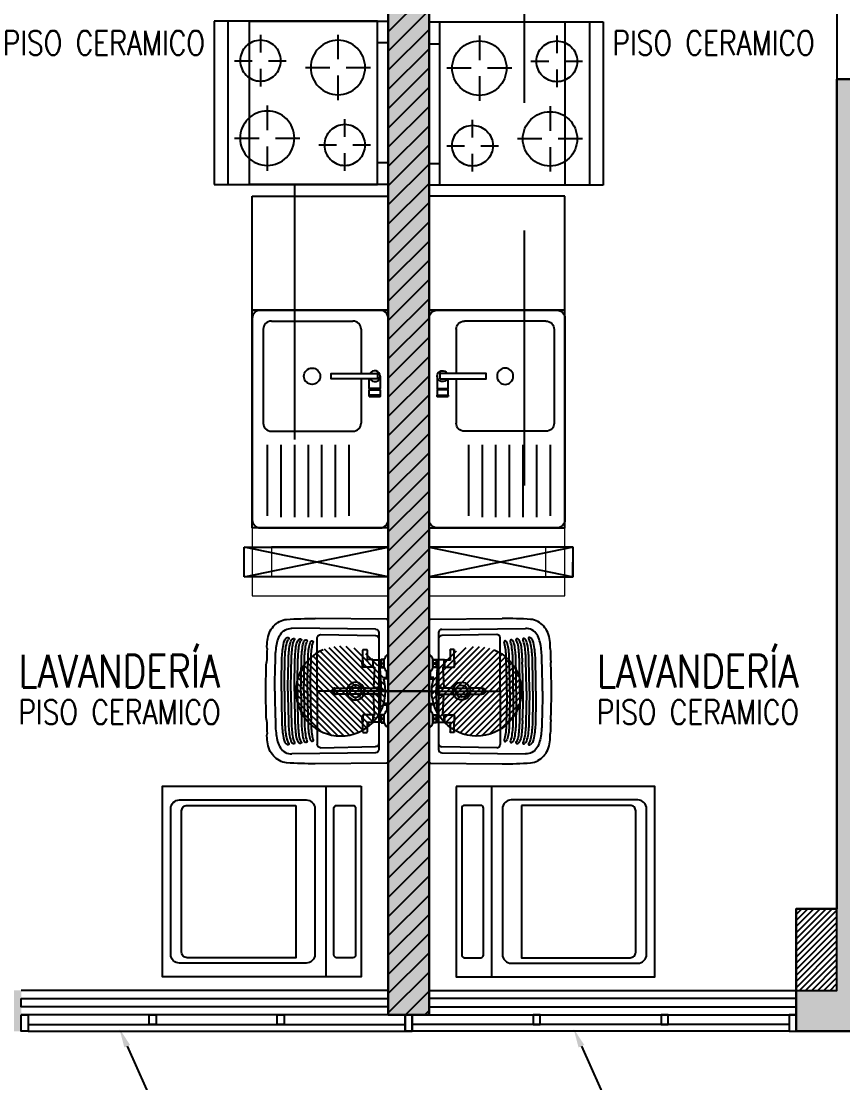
# Model space of a CAD drawing. Header units: millimetres. Extents: x 98 to 155, y -181 to 127.
# Drawn here: x 139.842 to 142.863, y 61.515 to 65.417 of the extents above; entities that cross this region are included whole.
import ezdxf
from ezdxf import colors
from ezdxf.entities.mleader import LeaderData, LeaderLine
from ezdxf.enums import TextEntityAlignment as Align
from ezdxf.math import Vec2, Vec3

# ---------------------------------------------------------------- set-up
doc = ezdxf.new("R2010")
doc.units = ezdxf.units.MM
doc.header["$LTSCALE"] = 15
doc.set_wipeout_variables(frame=1)
for name, pattern in [('DASHDOT', [1, 0.5, -0.25, 0, -0.25]), ('HIDDEN2', [0.1875, 0.125, -0.0625]), ('X-REF_DP_Arquitectura$0$HIDDEN', [0.375, 0.25, -0.125])]:
    doc.linetypes.add(name, pattern=pattern)
doc.layers.get('0').update_dxf_attribs({"color": 250})
for name, color, linetype, lineweight in [('A-01', 250, 'Continuous', 0), ('A-MURO ALTO', 250, 'Continuous', 20), ('A-MUROS', 252, 'Continuous', 30), ('A_20_Estructuras', 250, 'Continuous', 18)]:
    doc.layers.add(name, color=color, linetype=linetype, lineweight=lineweight)
for name, color, linetype in [('A-HATCH', 250, 'Continuous'), ('A-MOBILIARIO', 250, 'Continuous'), ('A-MURO BAJO', 250, 'Continuous'), ('A-PROYECCIONES INT.', 250, 'HIDDEN2'), ('A-TEXTO-ACABADO PISO', 250, 'Continuous'), ('A_30_Equipamiento', 250, 'Continuous'), ('A_50_TextoAmbiente', 252, 'Continuous'), ('A_50_TextoIndicaciones', 250, 'Continuous'), ('A_50_Vigas', 250, 'X-REF_DP_Arquitectura$0$HIDDEN'), ('A_60_HatchEstructuras', 250, 'Continuous'), ('MURO CF 60', 250, 'Continuous')]:
    doc.layers.add(name, color=color, linetype=linetype)
doc.styles.add('ROMANS', font='romans.shx', dxfattribs={"width": 0.8})
doc.styles.add('TXT_COTAS', font='romans.shx', dxfattribs={"width": 0.8})

# ---------------------------------------------------------------- blocks, each defined once
blk = doc.blocks.new('EF-P2-P4')
at = {"layer": 'A_60_HatchEstructuras'}
h = blk.add_hatch(color=256, dxfattribs=at)
h.dxf.hatch_style = 1
h.paths.add_polyline_path([(38.35, -8.6), (40, -8.6), (40, -7.9), (39.85, -7.9), (39.85, -8.4), (38.35, -8.4), (38.35, -7.525), (36.55, -7.525), (36.55, -8.475), (36.7, -8.475), (36.7, -7.725), (38.2, -7.725), (38.2, -13.79), (38.35, -13.79)])
h.paths.add_polyline_path([(36.7, -10.625), (36.55, -10.625), (36.55, -13.85), (36.85, -13.85), (36.85, -13.7), (36.7, -13.7)])
h.paths.add_polyline_path([(40, -10.35), (39.85, -10.35), (39.85, -13.7), (39.7, -13.7), (39.7, -13.85), (40, -13.85)])
at = {"elevation": 0}
for points in [[(37.67, -12.18), (38.2, -12.07)], [(38.2, -12.18), (37.67, -12.07)], [(37.67, -12.18), (38.2, -12.07)], [(38.2, -12.18), (37.67, -12.07)], [(38.35, -12.07), (38.88, -12.18)], [(38.88, -12.07), (38.35, -12.18)], [(38.35, -12.07), (38.88, -12.18)], [(38.88, -12.07), (38.35, -12.18)]]:
    blk.add_lwpolyline(points, dxfattribs=at)
at = {"layer": 'A_20_Estructuras'}
for points in [[(38.35, -8.6), (40, -8.6), (40, -7.9), (39.85, -7.9), (39.85, -8.4), (38.35, -8.4), (38.35, -7.525), (36.55, -7.525), (36.55, -8.475), (36.7, -8.475), (36.7, -7.725), (38.2, -7.725), (38.2, -13.79), (38.35, -13.79)], [(40, -10.35), (39.85, -10.35), (39.85, -13.7), (39.7, -13.7), (39.7, -13.85), (40, -13.85)]]:
    blk.add_lwpolyline(points, close=True, dxfattribs=at)
at = {"layer": 'A_50_Vigas'}
for p, q in [((38.2, -13.79), (36.85, -13.79)), ((38.35, -13.79), (39.7, -13.79))]:
    blk.add_line(p, q, dxfattribs=at)
at = {"layer": 'A_50_Vigas', "elevation": 0}
for points in [[(38.1995, -12.18), (37.6695, -12.18), (37.6694, -12.07), (38.1994, -12.07)], [(38.2, -12.18), (37.67, -12.18), (37.67, -12.07), (38.2, -12.07)], [(38.3494, -12.18), (38.8794, -12.18), (38.8795, -12.07), (38.3495, -12.07)], [(38.35, -12.18), (38.88, -12.18), (38.88, -12.07), (38.35, -12.07)]]:
    blk.add_lwpolyline(points, dxfattribs=at)
blk = doc.blocks.new('A$C33FC7C8B')
at = {"ltscale": 0.5}
for p, q in [((0.08, 0.64, -0.0001), (0.52, 0.64, 0.0001)), ((0.08, 0.64, -0.0001), (0.08, 0.6, -0.0001)), ((0.52, 0.64, 0.0001), (0.52, 0.6, 0.0001)), ((0, 0, -0.0001), (0, 0.6, -0.0001)), ((0, 0.6, -0.0001), (0.6, 0.6, 0.0001)), ((0.6, 0.6, 0.0001), (0.6, 0, 0.0001)), ((0.145, 0.575, -0.0001), (0.145, 0.51, -0.0001)), ((0.43, 0.485, 0.0001), (0.43, 0.575, 0.0001)), ((0.05, 0.48, -0.0001), (0.115, 0.48, -0.0001)), ((0.175, 0.48, -0.0001), (0.24, 0.48, 0)), ((0.145, 0.45, -0.0001), (0.145, 0.385, -0.0001)), ((0.4, 0.455, 0), (0.31, 0.455, 0)), ((0.55, 0.455, 0.0001), (0.46, 0.455, 0.0001)), ((0.43, 0.335, 0.0001), (0.43, 0.425, 0.0001)), ((0.17, 0.225, -0.0001), (0.17, 0.315, -0.0001)), ((0.455, 0.2, 0.0001), (0.455, 0.265, 0.0001)), ((0.14, 0.195, -0.0001), (0.05, 0.195, -0.0001)), ((0.17, 0.075, -0.0001), (0.17, 0.165, -0.0001)), ((0.29, 0.195, 0), (0.2, 0.195, 0)), ((0.425, 0.17, 0.0001), (0.36, 0.17, 0)), ((0.55, 0.17, 0.0001), (0.485, 0.17, 0.0001)), ((0.455, 0.075, 0.0001), (0.455, 0.14, 0.0001)), ((0.6, 0.05, 0.0001), (0, 0.05, -0.0001)), ((0.6, 0, 0.0001), (0, 0, -0.0001))]:
    blk.add_line(p, q, dxfattribs=at)
for centre, radius in [((0.145, 0.48), 0.075), ((0.43, 0.455), 0.1), ((0.17, 0.195), 0.1), ((0.455, 0.17), 0.075)]:
    blk.add_circle(centre, radius, dxfattribs=at)
blk = doc.blocks.new('*U91')
blk.add_wipeout([(0, 0), (0, -0.0202), (0.17, -0.0202), (0.17, 0)])
blk.add_lwpolyline([(0, 0), (0.17, 0), (0.17, -0.0202), (0, -0.0202)], close=True)
blk = doc.blocks.new('LAV-COC_01')
for p, q in [((-0.07, 0.0421, 0), (-0.07, 0.7821, 0)), ((0.4, 0.8121, 0), (-0.04, 0.8121, 0)), ((0.43, 0.0421, 0), (0.43, 0.7821, 0)), ((0.225, 0.5071, 0), (0.225, 0.7721, 0)), ((0.275, 0.5071, 0), (0.275, 0.7721, 0)), ((0.325, 0.5071, 0), (0.325, 0.7721, 0)), ((0.375, 0.507, 0), (0.375, 0.768, 0)), ((0.36, 0.4571, 0), (0.06, 0.4571, 0)), ((0.03, 0.0821, 0), (0.03, 0.4271, 0)), ((0.39, 0.0821, 0), (0.39, 0.4271, 0)), ((0.36, 0.0521, 0), (0.06, 0.0521, 0)), ((-0.04, 0.0121, 0), (0.4, 0.0121, 0))]:
    blk.add_line(p, q)
at = {"extrusion": (-8.98137e-08, -2.25601e-18, 1)}
for p, q in [((0.075, 0.507, 0), (0.075, 0.768, 0)), ((0.125, 0.5071, 0), (0.125, 0.7721, 0)), ((0.175, 0.5071, 0), (0.175, 0.7721, 0))]:
    blk.add_line(p, q, dxfattribs=at)
at = {"extrusion": (-4.49068e-08, 3.60285e-08, 1), "elevation": 0}
for points in [[(0, 0.3296), (0, 0.3046), (-0.04, 0.3046), (-0.04, 0.3296)], [(0, 0.3296), (-0.04, 0.3296), (-0.04, 0.3246), (0, 0.3246)]]:
    blk.add_lwpolyline(points, close=True, dxfattribs=at)
blk.add_lwpolyline([(-0.04, 0.2546), (-0.04, 0.2996), (0, 0.2996), (0, 0.2646)], dxfattribs=at)
at = {"extrusion": (-4.49068e-08, 3.60285e-08, 1)}
blk.add_arc((-0.02, 0.2546, 0), 0.02, 29.9997, 329.9997, dxfattribs=at)
for centre, start_param, end_param in [((-0.04, 0.7821, 0), -0.785398, 0.785398), ((0.4, 0.7821, 0), -2.356194, -0.785398), ((0.06, 0.4271, 0), -0.785398, 0.785398), ((0.36, 0.4271, 0), -2.356194, -0.785398), ((0.06, 0.0821, 0), 0.785398, 2.356194), ((0.36, 0.0821, 0), 2.356194, 3.926991), ((-0.04, 0.0421, 0), 0.785398, 2.356194), ((0.4, 0.0421, 0), 2.356194, 3.926991)]:
    blk.add_ellipse(centre, major_axis=(-0.0212, 0.0212), ratio=1, start_param=start_param, end_param=end_param)
blk.add_ellipse((0.21, 0.2546, 0), major_axis=(-0.0212, 0.0212), ratio=1)
at = {"layer": 'A-01', "extrusion": (-4.49068e-08, 3.60285e-08, 1), "elevation": 0}
for points in [[(-0.0375, 0.2996), (-0.0375, 0.3046)], [(-0.02, 0.2996), (-0.02, 0.3046)], [(-0.0025, 0.2996), (-0.0025, 0.3046)]]:
    blk.add_lwpolyline(points, dxfattribs=at)
at = {"extrusion": (-4.49068e-08, 3.60285e-08, 1), "rotation": 359.9380941588614}
blk.add_blockref('*U91', (-0.03, 0.2648, 0), dxfattribs=at)
blk = doc.blocks.new('MEZCLADORA-P')
at = {"linetype": 'DASHDOT', "ltscale": 0.07}
blk.add_line((0, 0.2633), (0, -0.2869), dxfattribs=at)
for p, q in [((-0.1318, 0), (-0.0713, 0)), ((-0.0713, 0), (-0.0713, -0.0048)), ((0.0714, 0), (0.1319, 0)), ((0.1319, 0), (0.1319, -0.0048)), ((-0.1318, 0), (-0.1318, -0.0048)), ((-0.1178, -0.0145), (-0.0853, -0.0145)), ((-0.0875, -0.0265), (-0.1157, -0.0265)), ((-0.1141, -0.0265), (-0.1146, -0.027)), ((-0.0886, -0.027), (-0.1146, -0.027)), ((-0.1146, -0.027), (-0.1146, -0.056)), ((-0.0891, -0.0265), (-0.0886, -0.027)), ((-0.0886, -0.027), (-0.0886, -0.0285)), ((-0.0865, -0.0305), (-0.0015, -0.0262)), ((0.086, -0.0304), (0.0015, -0.0262)), ((0.0714, 0), (0.0714, -0.0048)), ((0.0854, -0.0145), (0.1179, -0.0145)), ((0.1157, -0.0265), (0.0875, -0.0265)), ((0.0886, -0.0265), (0.0881, -0.027)), ((0.1151, -0.027), (0.0881, -0.027)), ((0.0881, -0.0285), (0.0881, -0.027)), ((0.0926, -0.0379), (0.0926, -0.0379)), ((0.1146, -0.0265), (0.1151, -0.027)), ((0.1151, -0.056), (0.1151, -0.027)), ((-0.1526, -0.078), (-0.1501, -0.078)), ((-0.1526, -0.093), (-0.1526, -0.078)), ((-0.1242, -0.078), (-0.1501, -0.078)), ((-0.1129, -0.078), (-0.1242, -0.078)), ((-0.0876, -0.057), (-0.1156, -0.057)), ((-0.1156, -0.057), (-0.1156, -0.078)), ((-0.1146, -0.056), (-0.0886, -0.056)), ((-0.1141, -0.0565), (-0.1146, -0.056)), ((-0.0891, -0.0565), (-0.1141, -0.0565)), ((-0.0891, -0.0565), (-0.0886, -0.056)), ((-0.0886, -0.0525), (-0.0886, -0.056)), ((-0.0876, -0.057), (-0.0876, -0.093)), ((-0.0865, -0.0505), (-0.011, -0.0543)), ((-0.011, -0.0405), (-0.011, -0.0805)), ((0.011, -0.0805), (0.011, -0.0405)), ((0.086, -0.0506), (0.011, -0.0543)), ((0.1156, -0.057), (0.0876, -0.057)), ((0.0876, -0.057), (0.0876, -0.093)), ((0.0881, -0.056), (0.0881, -0.0525)), ((0.0881, -0.056), (0.1151, -0.056)), ((0.0886, -0.0565), (0.0881, -0.056)), ((0.1146, -0.0565), (0.0886, -0.0565)), ((0.0896, -0.0565), (0.0896, -0.057)), ((0.1242, -0.078), (0.1129, -0.078)), ((0.1136, -0.0565), (0.1136, -0.057)), ((0.1146, -0.0565), (0.1151, -0.056)), ((0.1156, -0.057), (0.1156, -0.078)), ((0.1501, -0.078), (0.1242, -0.078)), ((0.1501, -0.078), (0.1526, -0.078)), ((0.1526, -0.093), (0.1526, -0.078)), ((-0.1501, -0.093), (-0.1526, -0.093)), ((-0.1501, -0.093), (-0.1242, -0.093)), ((-0.1242, -0.093), (-0.1129, -0.093)), ((-0.1137, -0.093), (-0.1137, -0.0932)), ((-0.0876, -0.093), (-0.1129, -0.093)), ((-0.1031, -0.0954), (-0.1001, -0.0954)), ((-0.0895, -0.093), (-0.0895, -0.0932)), ((-0.011, -0.0805), (-0.011, -0.1514)), ((0.011, -0.0805), (0.011, -0.1514)), ((0.1129, -0.093), (0.0876, -0.093)), ((0.0895, -0.093), (0.0895, -0.0932)), ((0.1001, -0.0954), (0.1031, -0.0954)), ((0.1129, -0.093), (0.1242, -0.093)), ((0.1137, -0.093), (0.1137, -0.0932)), ((0.1242, -0.093), (0.1501, -0.093)), ((0.1526, -0.093), (0.1501, -0.093)), ((-0.011, -0.1514), (-0.011, -0.1885)), ((0.011, -0.1885), (0.011, -0.1514)), ((-0.011, -0.1885), (-0.011, -0.1905)), ((-0.011, -0.1969), (-0.011, -0.1905)), ((0.011, -0.1885), (0.011, -0.1905)), ((0.011, -0.1969), (0.011, -0.1905))]:
    blk.add_line(p, q)
for centre, radius, start, end in [((-0.1303, -0.0048), 0.0015, 180, 228.4626), ((-0.0982, 0.0315), 0.05, 228.4626, 246.8453), ((-0.1083, -0.0205), 0.0095, 140.8333, 144.6655), ((-0.1083, -0.0205), 0.0095, 215.3345, 219.1667), ((-0.0948, -0.0205), 0.0095, 35.3345, 39.1667), ((-0.0948, -0.0205), 0.0095, 320.8333, 324.6655), ((-0.105, 0.0315), 0.05, 293.1547, 311.5374), ((-0.0728, -0.0048), 0.0015, 311.5374, 0), ((0, -0.0405), 0.0143, 320.0451, 219.9549), ((0, -0.0405), 0.0143, 320.5275, 219.4725), ((0, -0.0405), 0.014, 321.7868, 218.2132), ((0, -0.0405), 0.011, 0, 180), ((0.0729, -0.0048), 0.0015, 180, 228.4626), ((0.105, 0.0315), 0.05, 228.4626, 246.8453), ((0.0949, -0.0205), 0.0095, 140.8333, 144.6655), ((0.0949, -0.0205), 0.0095, 215.3345, 219.1667), ((0.1084, -0.0205), 0.0095, 35.3345, 39.1667), ((0.1084, -0.0205), 0.0095, 320.8333, 324.6655), ((0.0982, 0.0315), 0.05, 293.1547, 311.5374), ((0.1304, -0.0048), 0.0015, 311.5374, 0), ((-0.1127, -0.0932), 0.001, 180, 255.7593), ((-0.1031, -0.0554), 0.04, 255.7593, 270), ((-0.1001, -0.0554), 0.04, 270, 284.2407), ((-0.0905, -0.0932), 0.001, 284.2407, 0), ((0.0905, -0.0932), 0.001, 180, 255.7593), ((0.1001, -0.0554), 0.04, 255.7593, 270), ((0.1031, -0.0554), 0.04, 270, 284.2407), ((0.1127, -0.0932), 0.001, 284.2407, 0)]:
    blk.add_arc(centre, radius, start, end)
for centre, major_axis, ratio, start_param, end_param in [((-0.0016, -0.0243), (0.00195, 0.00019), 0.977728, 4.694416, 4.711947), ((0.0016, -0.0243), (0.00197, -0.00016), 0.989596, 4.695691, 4.715329), ((0, -0.1905), (-0.011, 0), 0.927184, 0, 3.141593), ((0, -0.1905), (0.011, 0), 0.927184, 3.141593, 6.283185)]:
    blk.add_ellipse(centre, major_axis=major_axis, ratio=ratio, start_param=start_param, end_param=end_param)
for points, knots in [([(-0.1161, -0.026), (-0.1161, -0.026), (-0.1161, -0.0259), (-0.1161, -0.0257), (-0.1161, -0.0255), (-0.1161, -0.0251), (-0.1161, -0.0248), (-0.1161, -0.0244), (-0.1161, -0.0242), (-0.1161, -0.0237), (-0.1161, -0.0234), (-0.1161, -0.0228), (-0.1161, -0.0223), (-0.1161, -0.0214), (-0.1161, -0.0209), (-0.1161, -0.0201), (-0.1161, -0.0196), (-0.1161, -0.0187), (-0.1161, -0.0182), (-0.1161, -0.0176), (-0.1161, -0.0173), (-0.1161, -0.0168), (-0.1161, -0.0166), (-0.1161, -0.0162), (-0.1161, -0.0159), (-0.1161, -0.0155), (-0.1161, -0.0153), (-0.1161, -0.0151), (-0.1161, -0.015), (-0.1161, -0.015)], [1.912506, 1.912506, 1.912506, 1.912506, 2.09167, 2.09167, 2.270834, 2.270834, 2.409757, 2.409757, 2.503909, 2.503909, 2.59806, 2.59806, 2.741232, 2.741232, 2.868759, 2.868759, 2.996286, 2.996286, 3.139457, 3.139457, 3.233609, 3.233609, 3.32776, 3.32776, 3.466683, 3.466683, 3.645847, 3.645847, 3.825012, 3.825012, 3.825012, 3.825012]), ([(-0.1088, -0.026), (-0.1083, -0.026), (-0.1078, -0.0259), (-0.1067, -0.0257), (-0.1061, -0.0255), (-0.1053, -0.0251), (-0.1049, -0.0248), (-0.1043, -0.0244), (-0.1041, -0.0242), (-0.1036, -0.0237), (-0.1034, -0.0234), (-0.103, -0.0228), (-0.1028, -0.0223), (-0.1026, -0.0214), (-0.1025, -0.0209), (-0.1025, -0.0201), (-0.1026, -0.0196), (-0.1028, -0.0187), (-0.103, -0.0182), (-0.1034, -0.0176), (-0.1036, -0.0173), (-0.1041, -0.0168), (-0.1043, -0.0166), (-0.1049, -0.0162), (-0.1053, -0.0159), (-0.1061, -0.0155), (-0.1067, -0.0153), (-0.1078, -0.0151), (-0.1083, -0.015), (-0.1088, -0.015), (-0.1094, -0.015), (-0.1099, -0.0151), (-0.111, -0.0153), (-0.1116, -0.0155), (-0.1124, -0.0159), (-0.1128, -0.0162), (-0.1134, -0.0166), (-0.1136, -0.0168), (-0.1141, -0.0173), (-0.1143, -0.0176), (-0.1147, -0.0182), (-0.1149, -0.0187), (-0.1151, -0.0196), (-0.1152, -0.0201), (-0.1152, -0.0209), (-0.1151, -0.0214), (-0.1149, -0.0223), (-0.1147, -0.0228), (-0.1143, -0.0234), (-0.1141, -0.0237), (-0.1136, -0.0242), (-0.1134, -0.0244), (-0.1128, -0.0248), (-0.1124, -0.0251), (-0.1116, -0.0255), (-0.111, -0.0257), (-0.1099, -0.0259), (-0.1094, -0.026), (-0.1088, -0.026)], [1.912506, 1.912506, 1.912506, 1.912506, 2.09167, 2.09167, 2.270834, 2.270834, 2.409757, 2.409757, 2.503909, 2.503909, 2.59806, 2.59806, 2.741232, 2.741232, 2.868759, 2.868759, 2.996286, 2.996286, 3.139457, 3.139457, 3.233609, 3.233609, 3.32776, 3.32776, 3.466683, 3.466683, 3.645847, 3.645847, 3.825012, 3.825012, 3.825012, 4.004176, 4.004176, 4.18334, 4.18334, 4.322263, 4.322263, 4.416415, 4.416415, 4.510566, 4.510566, 4.653737, 4.653737, 4.781264, 4.781264, 4.908792, 4.908792, 5.051963, 5.051963, 5.146114, 5.146114, 5.240266, 5.240266, 5.379189, 5.379189, 5.558353, 5.558353, 5.737517, 5.737517, 5.737517, 5.737517]), ([(-0.0944, -0.026), (-0.0938, -0.026), (-0.0933, -0.0259), (-0.0922, -0.0257), (-0.0916, -0.0255), (-0.0908, -0.0251), (-0.0904, -0.0248), (-0.0898, -0.0244), (-0.0896, -0.0242), (-0.0891, -0.0237), (-0.0889, -0.0234), (-0.0885, -0.0228), (-0.0883, -0.0223), (-0.0881, -0.0214), (-0.088, -0.0209), (-0.088, -0.0201), (-0.0881, -0.0196), (-0.0883, -0.0187), (-0.0885, -0.0182), (-0.0889, -0.0176), (-0.0891, -0.0173), (-0.0896, -0.0168), (-0.0898, -0.0166), (-0.0904, -0.0162), (-0.0908, -0.0159), (-0.0916, -0.0155), (-0.0922, -0.0153), (-0.0933, -0.0151), (-0.0938, -0.015), (-0.0944, -0.015), (-0.0949, -0.015), (-0.0954, -0.0151), (-0.0965, -0.0153), (-0.0971, -0.0155), (-0.0979, -0.0159), (-0.0983, -0.0162), (-0.0989, -0.0166), (-0.0991, -0.0168), (-0.0996, -0.0173), (-0.0998, -0.0176), (-0.1002, -0.0182), (-0.1004, -0.0187), (-0.1006, -0.0196), (-0.1007, -0.0201), (-0.1007, -0.0209), (-0.1006, -0.0214), (-0.1004, -0.0223), (-0.1002, -0.0228), (-0.0998, -0.0234), (-0.0996, -0.0237), (-0.0991, -0.0242), (-0.0989, -0.0244), (-0.0983, -0.0248), (-0.0979, -0.0251), (-0.0971, -0.0255), (-0.0965, -0.0257), (-0.0954, -0.0259), (-0.0949, -0.026), (-0.0944, -0.026)], [-1.912506, -1.912506, -1.912506, -1.912506, -1.733342, -1.733342, -1.554177, -1.554177, -1.415254, -1.415254, -1.321103, -1.321103, -1.226951, -1.226951, -1.08378, -1.08378, -0.956253, -0.956253, -0.828726, -0.828726, -0.685555, -0.685555, -0.591403, -0.591403, -0.497251, -0.497251, -0.358328, -0.358328, -0.179164, -0.179164, 0, 0, 0, 0.179164, 0.179164, 0.358328, 0.358328, 0.497251, 0.497251, 0.591403, 0.591403, 0.685555, 0.685555, 0.828726, 0.828726, 0.956253, 0.956253, 1.08378, 1.08378, 1.226951, 1.226951, 1.321103, 1.321103, 1.415254, 1.415254, 1.554177, 1.554177, 1.733342, 1.733342, 1.912506, 1.912506, 1.912506, 1.912506]), ([(-0.0886, -0.0285), (-0.0886, -0.0287), (-0.0886, -0.0289), (-0.0884, -0.0293), (-0.0883, -0.0295), (-0.0881, -0.0299), (-0.0879, -0.03), (-0.0876, -0.0303), (-0.0874, -0.0303), (-0.0869, -0.0305), (-0.0867, -0.0305), (-0.0865, -0.0305)], [0.0014961, 0.0014961, 0.0014961, 0.0014961, 0.0628341, 0.0628341, 0.1278738, 0.1278738, 0.192655, 0.192655, 0.2586819, 0.2586819, 0.3211409, 0.3211409, 0.3211409, 0.3211409]), ([(-0.0871, -0.015), (-0.0871, -0.015), (-0.0871, -0.0151), (-0.0871, -0.0153), (-0.0871, -0.0155), (-0.0871, -0.0159), (-0.0871, -0.0162), (-0.0871, -0.0166), (-0.0871, -0.0168), (-0.0871, -0.0173), (-0.0871, -0.0176), (-0.0871, -0.0182), (-0.0871, -0.0187), (-0.0871, -0.0196), (-0.0871, -0.0201), (-0.0871, -0.0209), (-0.0871, -0.0214), (-0.0871, -0.0223), (-0.0871, -0.0228), (-0.0871, -0.0234), (-0.0871, -0.0237), (-0.0871, -0.0242), (-0.0871, -0.0244), (-0.0871, -0.0248), (-0.0871, -0.0251), (-0.0871, -0.0255), (-0.0871, -0.0257), (-0.0871, -0.0259), (-0.0871, -0.026), (-0.0871, -0.026)], [0, 0, 0, 0, 0.179164, 0.179164, 0.358328, 0.358328, 0.497251, 0.497251, 0.591403, 0.591403, 0.685555, 0.685555, 0.828726, 0.828726, 0.956253, 0.956253, 1.08378, 1.08378, 1.226951, 1.226951, 1.321103, 1.321103, 1.415254, 1.415254, 1.554177, 1.554177, 1.733342, 1.733342, 1.912506, 1.912506, 1.912506, 1.912506]), ([(0.0014, -0.0262), (0.0014, -0.0262), (0.0014, -0.0262), (0.0015, -0.0262), (0.0015, -0.0262), (0.0015, -0.0262)], [0, 0, 0, 0, 0.003858876, 0.003858876, 0.005459734, 0.005459734, 0.005459734, 0.005459734]), ([(0.086, -0.0305), (0.0862, -0.0305), (0.0864, -0.0304), (0.0869, -0.0303), (0.0871, -0.0302), (0.0874, -0.03), (0.0876, -0.0298), (0.0878, -0.0295), (0.0879, -0.0293), (0.0881, -0.0289), (0.0881, -0.0287), (0.0881, -0.0285)], [0.0009309, 0.0009309, 0.0009309, 0.0009309, 0.0631461, 0.0631461, 0.1284888, 0.1284888, 0.1937028, 0.1937028, 0.260157, 0.260157, 0.3196739, 0.3196739, 0.3196739, 0.3196739]), ([(0.0871, -0.026), (0.0871, -0.026), (0.0871, -0.0259), (0.0871, -0.0257), (0.0871, -0.0255), (0.0871, -0.0251), (0.0871, -0.0248), (0.0871, -0.0244), (0.0871, -0.0242), (0.0871, -0.0237), (0.0871, -0.0234), (0.0871, -0.0228), (0.0871, -0.0223), (0.0871, -0.0214), (0.0871, -0.0209), (0.0871, -0.0201), (0.0871, -0.0196), (0.0871, -0.0187), (0.0871, -0.0182), (0.0871, -0.0176), (0.0871, -0.0173), (0.0871, -0.0168), (0.0871, -0.0166), (0.0871, -0.0162), (0.0871, -0.0159), (0.0871, -0.0155), (0.0871, -0.0153), (0.0871, -0.0151), (0.0871, -0.015), (0.0871, -0.015)], [1.912506, 1.912506, 1.912506, 1.912506, 2.09167, 2.09167, 2.270834, 2.270834, 2.409757, 2.409757, 2.503909, 2.503909, 2.59806, 2.59806, 2.741232, 2.741232, 2.868759, 2.868759, 2.996286, 2.996286, 3.139457, 3.139457, 3.233609, 3.233609, 3.32776, 3.32776, 3.466683, 3.466683, 3.645847, 3.645847, 3.825012, 3.825012, 3.825012, 3.825012]), ([(0.0944, -0.026), (0.0949, -0.026), (0.0954, -0.0259), (0.0965, -0.0257), (0.0971, -0.0255), (0.0979, -0.0251), (0.0983, -0.0248), (0.0989, -0.0244), (0.0991, -0.0242), (0.0996, -0.0237), (0.0998, -0.0234), (0.1002, -0.0228), (0.1004, -0.0223), (0.1006, -0.0214), (0.1007, -0.0209), (0.1007, -0.0201), (0.1006, -0.0196), (0.1004, -0.0187), (0.1002, -0.0182), (0.0998, -0.0176), (0.0996, -0.0173), (0.0991, -0.0168), (0.0989, -0.0166), (0.0983, -0.0162), (0.0979, -0.0159), (0.0971, -0.0155), (0.0965, -0.0153), (0.0954, -0.0151), (0.0949, -0.015), (0.0944, -0.015), (0.0938, -0.015), (0.0933, -0.0151), (0.0922, -0.0153), (0.0916, -0.0155), (0.0908, -0.0159), (0.0904, -0.0162), (0.0898, -0.0166), (0.0896, -0.0168), (0.0891, -0.0173), (0.0889, -0.0176), (0.0885, -0.0182), (0.0883, -0.0187), (0.0881, -0.0196), (0.088, -0.0201), (0.088, -0.0209), (0.0881, -0.0214), (0.0883, -0.0223), (0.0885, -0.0228), (0.0889, -0.0234), (0.0891, -0.0237), (0.0896, -0.0242), (0.0898, -0.0244), (0.0904, -0.0248), (0.0908, -0.0251), (0.0916, -0.0255), (0.0922, -0.0257), (0.0933, -0.0259), (0.0938, -0.026), (0.0944, -0.026)], [1.912506, 1.912506, 1.912506, 1.912506, 2.09167, 2.09167, 2.270834, 2.270834, 2.409757, 2.409757, 2.503909, 2.503909, 2.59806, 2.59806, 2.741232, 2.741232, 2.868759, 2.868759, 2.996286, 2.996286, 3.139457, 3.139457, 3.233609, 3.233609, 3.32776, 3.32776, 3.466683, 3.466683, 3.645847, 3.645847, 3.825012, 3.825012, 3.825012, 4.004176, 4.004176, 4.18334, 4.18334, 4.322263, 4.322263, 4.416415, 4.416415, 4.510566, 4.510566, 4.653737, 4.653737, 4.781264, 4.781264, 4.908792, 4.908792, 5.051963, 5.051963, 5.146114, 5.146114, 5.240266, 5.240266, 5.379189, 5.379189, 5.558353, 5.558353, 5.737517, 5.737517, 5.737517, 5.737517]), ([(0.1088, -0.026), (0.1094, -0.026), (0.1099, -0.0259), (0.111, -0.0257), (0.1116, -0.0255), (0.1124, -0.0251), (0.1128, -0.0248), (0.1134, -0.0244), (0.1136, -0.0242), (0.1141, -0.0237), (0.1143, -0.0234), (0.1147, -0.0228), (0.1149, -0.0223), (0.1151, -0.0214), (0.1152, -0.0209), (0.1152, -0.0201), (0.1151, -0.0196), (0.1149, -0.0187), (0.1147, -0.0182), (0.1143, -0.0176), (0.1141, -0.0173), (0.1136, -0.0168), (0.1134, -0.0166), (0.1128, -0.0162), (0.1124, -0.0159), (0.1116, -0.0155), (0.111, -0.0153), (0.1099, -0.0151), (0.1094, -0.015), (0.1088, -0.015), (0.1083, -0.015), (0.1078, -0.0151), (0.1067, -0.0153), (0.1061, -0.0155), (0.1053, -0.0159), (0.1049, -0.0162), (0.1043, -0.0166), (0.1041, -0.0168), (0.1036, -0.0173), (0.1034, -0.0176), (0.103, -0.0182), (0.1028, -0.0187), (0.1026, -0.0196), (0.1025, -0.0201), (0.1025, -0.0209), (0.1026, -0.0214), (0.1028, -0.0223), (0.103, -0.0228), (0.1034, -0.0234), (0.1036, -0.0237), (0.1041, -0.0242), (0.1043, -0.0244), (0.1049, -0.0248), (0.1053, -0.0251), (0.1061, -0.0255), (0.1067, -0.0257), (0.1078, -0.0259), (0.1083, -0.026), (0.1088, -0.026)], [-1.912506, -1.912506, -1.912506, -1.912506, -1.733342, -1.733342, -1.554177, -1.554177, -1.415254, -1.415254, -1.321103, -1.321103, -1.226951, -1.226951, -1.08378, -1.08378, -0.956253, -0.956253, -0.828726, -0.828726, -0.685555, -0.685555, -0.591403, -0.591403, -0.497251, -0.497251, -0.358328, -0.358328, -0.179164, -0.179164, 0, 0, 0, 0.179164, 0.179164, 0.358328, 0.358328, 0.497251, 0.497251, 0.591403, 0.591403, 0.685555, 0.685555, 0.828726, 0.828726, 0.956253, 0.956253, 1.08378, 1.08378, 1.226951, 1.226951, 1.321103, 1.321103, 1.415254, 1.415254, 1.554177, 1.554177, 1.733342, 1.733342, 1.912506, 1.912506, 1.912506, 1.912506]), ([(0.1161, -0.015), (0.1161, -0.015), (0.1161, -0.0151), (0.1161, -0.0153), (0.1161, -0.0155), (0.1161, -0.0159), (0.1161, -0.0162), (0.1161, -0.0166), (0.1161, -0.0168), (0.1161, -0.0173), (0.1161, -0.0176), (0.1161, -0.0182), (0.1161, -0.0187), (0.1161, -0.0196), (0.1161, -0.0201), (0.1161, -0.0209), (0.1161, -0.0214), (0.1161, -0.0223), (0.1161, -0.0228), (0.1161, -0.0234), (0.1161, -0.0237), (0.1161, -0.0242), (0.1161, -0.0244), (0.1161, -0.0248), (0.1161, -0.0251), (0.1161, -0.0255), (0.1161, -0.0257), (0.1161, -0.0259), (0.1161, -0.026), (0.1161, -0.026)], [0, 0, 0, 0, 0.179164, 0.179164, 0.358328, 0.358328, 0.497251, 0.497251, 0.591403, 0.591403, 0.685555, 0.685555, 0.828726, 0.828726, 0.956253, 0.956253, 1.08378, 1.08378, 1.226951, 1.226951, 1.321103, 1.321103, 1.415254, 1.415254, 1.554177, 1.554177, 1.733342, 1.733342, 1.912506, 1.912506, 1.912506, 1.912506]), ([(-0.0865, -0.0505), (-0.0867, -0.0505), (-0.0869, -0.0505), (-0.0873, -0.0507), (-0.0875, -0.0507), (-0.0879, -0.051), (-0.0881, -0.0511), (-0.0883, -0.0515), (-0.0884, -0.0517), (-0.0886, -0.0521), (-0.0886, -0.0523), (-0.0886, -0.0525)], [0, 0, 0, 0, 0.0632739, 0.0632739, 0.1284986, 0.1284986, 0.1931331, 0.1931331, 0.2588948, 0.2588948, 0.322347, 0.322347, 0.322347, 0.322347]), ([(0.0881, -0.0525), (0.0881, -0.0523), (0.0881, -0.0521), (0.0879, -0.0517), (0.0878, -0.0515), (0.0876, -0.0512), (0.0874, -0.051), (0.0871, -0.0508), (0.0869, -0.0507), (0.0864, -0.0506), (0.0862, -0.0505), (0.086, -0.0505)], [0.0009616, 0.0009616, 0.0009616, 0.0009616, 0.0627142, 0.0627142, 0.1276947, 0.1276947, 0.1924362, 0.1924362, 0.2584085, 0.2584085, 0.3218037, 0.3218037, 0.3218037, 0.3218037]), ([(0.011, -0.1969), (0.011, -0.198), (0.0108, -0.199), (0.0101, -0.2011), (0.0095, -0.2021), (0.0082, -0.2038), (0.0073, -0.2046), (0.0054, -0.2059), (0.0043, -0.2064), (0.0021, -0.207), (0.0009, -0.2072), (-0.0015, -0.2071), (-0.0026, -0.2069), (-0.0048, -0.2062), (-0.0059, -0.2056), (-0.0077, -0.2042), (-0.0085, -0.2034), (-0.0098, -0.2016), (-0.0103, -0.2006), (-0.0109, -0.1987), (-0.011, -0.1978), (-0.011, -0.1969)], [4.328417, 4.328417, 4.328417, 4.328417, 4.64395, 4.64395, 4.960575, 4.960575, 5.279717, 5.279717, 5.601363, 5.601363, 5.924602, 5.924602, 6.248311, 6.248311, 6.571371, 6.571371, 6.892655, 6.892655, 7.211325, 7.211325, 7.470009, 7.470009, 7.470009, 7.470009])]:
    blk.add_open_spline(points, degree=3, knots=knots)
for points in [[(-0.093, -0.0371), (-0.093, -0.0371), (-0.093, -0.0371), (-0.093, -0.0371)], [(-0.0015, -0.0262), (-0.0015, -0.0262), (-0.0015, -0.0262), (-0.0015, -0.0262)], [(-0.0015, -0.0262), (-0.0015, -0.0262), (-0.0014, -0.0262), (-0.0014, -0.0262)], [(0.0015, -0.0262), (0.0015, -0.0262), (0.0015, -0.0262), (0.0015, -0.0262)], [(-0.0886, -0.0525), (-0.0886, -0.0525), (-0.0886, -0.0525), (-0.0886, -0.0525)], [(-0.0865, -0.0505), (-0.0865, -0.0505), (-0.0865, -0.0505), (-0.0865, -0.0505)], [(0.0881, -0.0525), (0.0881, -0.0525), (0.0881, -0.0525), (0.0881, -0.0525)]]:
    blk.add_open_spline(points, degree=3)
blk = doc.blocks.new('LAV-AMAZ-LAV_01')
blk.add_wipeout([(0.26, 0), (0.2622, -0.0005), (0.2636, -0.0015), (0.2646, -0.0029), (0.265, -0.005), (0.2669, -0.2686), (0.2669, -0.2806), (0.2668, -0.3016), (0.2663, -0.3212), (0.2658, -0.3369), (0.2649, -0.3544), (0.2637, -0.3738), (0.2622, -0.3835), (0.2599, -0.3912), (0.256, -0.3998), (0.2526, -0.4053), (0.248, -0.4118), (0.2384, -0.4219), (0.2336, -0.426), (0.2274, -0.4303), (0.2218, -0.4337), (0.2153, -0.4368), (0.2095, -0.4389), (0.2006, -0.4416), (0.191, -0.4437), (0.1829, -0.445), (0.1696, -0.4461), (0.165, -0.4462), (0.1572, -0.4459), (0.1314, -0.4466), (0.1057, -0.4481), (0.0834, -0.4489), (0.0611, -0.4495), (0.0413, -0.4498), (0.0031, -0.45), (-0.0305, -0.4499), (-0.0611, -0.4495), (-0.0834, -0.4489), (-0.1057, -0.4481), (-0.1314, -0.4466), (-0.1572, -0.4459), (-0.165, -0.4462), (-0.1772, -0.4456), (-0.1867, -0.4445), (-0.1955, -0.4428), (-0.2037, -0.4407), (-0.2104, -0.4386), (-0.2153, -0.4368), (-0.223, -0.433), (-0.231, -0.4279), (-0.2384, -0.4219), (-0.245, -0.4153), (-0.2509, -0.4079), (-0.2556, -0.4005), (-0.2593, -0.3928), (-0.2612, -0.3876), (-0.2627, -0.3815), (-0.2637, -0.3738), (-0.2647, -0.3576), (-0.2655, -0.3419), (-0.2661, -0.3284), (-0.2663, -0.3212), (-0.2667, -0.3081), (-0.2669, -0.2902), (-0.2669, -0.2686), (-0.2665, -0.2127), (-0.266, -0.1368), (-0.265, -0.005), (-0.2647, -0.0032), (-0.2636, -0.0015), (-0.2621, -0.0004), (-0.26, 0)])
for p, q in [((0.26, 0), (-0.26, 0)), ((-0.265, -0.005), (-0.2669, -0.2686)), ((0.2151, -0.035), (-0.2151, -0.035)), ((0.265, -0.005), (0.2669, -0.2686)), ((-0.2271, -0.0469), (-0.2308, -0.3547)), ((-0.208, -0.2488), (-0.2042, -0.0468)), ((0.208, -0.2488), (0.2042, -0.0468)), ((0.2271, -0.0469), (0.2308, -0.3547)), ((0, -0.261), (-0.196, -0.261)), ((0, -0.261), (0.196, -0.261))]:
    blk.add_line(p, q)
for points in [[(-0.0001, -0.321, -0.004924), (-0.06, -0.3205, -0.005443), (-0.1041, -0.3191, -0.041272), (-0.157, -0.316, -0.068069), (-0.1833, -0.3101, -0.158546)], [(-0.0001, -0.31, -0.004924), (-0.06, -0.3095, -0.005443), (-0.1041, -0.3081, -0.041272), (-0.157, -0.305, -0.066903), (-0.1829, -0.2992, -0.004021)], [(-0.0001, -0.286, -0.004924), (-0.06, -0.2855, -0.005443), (-0.1041, -0.2841, -0.041272), (-0.157, -0.281, -0.059773), (-0.1802, -0.2762, -0.37117)], [(-0.0001, -0.297, -0.004924), (-0.06, -0.2965, -0.005443), (-0.1041, -0.2951, -0.041272), (-0.157, -0.292, -0.045554), (-0.1778, -0.2875)], [(0.0001, -0.286, 0.004924), (0.06, -0.2855, 0.005443), (0.1041, -0.2841, 0.041272), (0.157, -0.281, 0.059773), (0.1802, -0.2762, 0.37117)], [(0.0001, -0.297, 0.004924), (0.06, -0.2965, 0.005443), (0.1041, -0.2951, 0.041272), (0.157, -0.292, 0.045554), (0.1778, -0.2875)], [(0.0001, -0.31, 0.004924), (0.06, -0.3095, 0.005443), (0.1041, -0.3081, 0.041272), (0.157, -0.305, 0.066903), (0.1829, -0.2992, 0.004021)], [(0.0001, -0.321, 0.004924), (0.06, -0.3205, 0.005443), (0.1041, -0.3191, 0.041272), (0.157, -0.316, 0.068069), (0.1833, -0.3101, 0.158546)], [(-0.0001, -0.358, -0.004924), (-0.06, -0.3575, -0.005443), (-0.1041, -0.3561, -0.041272), (-0.157, -0.353, -0.068174), (-0.1834, -0.347, -0.012686), (-0.1882, -0.3447)], [(-0.0001, -0.334, -0.004924), (-0.06, -0.3335, -0.005443), (-0.1041, -0.3321, -0.041272), (-0.157, -0.329, -0.078711), (-0.1799, -0.3243, -0.062731), (-0.1859, -0.3211, -0.37117)], [(-0.0001, -0.345, -0.004924), (-0.06, -0.3445, -0.005443), (-0.1041, -0.3431, -0.041272), (-0.157, -0.34, -0.078711), (-0.1799, -0.3353, -0.054156), (-0.1851, -0.3326, -0.37117)], [(0.0001, -0.334, 0.004924), (0.06, -0.3335, 0.005443), (0.1041, -0.3321, 0.041272), (0.157, -0.329, 0.078711), (0.1799, -0.3243, 0.062731), (0.1859, -0.3211, 0.37117)], [(0.0001, -0.345, 0.004924), (0.06, -0.3445, 0.005443), (0.1041, -0.3431, 0.041272), (0.157, -0.34, 0.078711), (0.1799, -0.3353, 0.054156), (0.1851, -0.3326, 0.37117)], [(0.0001, -0.358, 0.004924), (0.06, -0.3575, 0.005443), (0.1041, -0.3561, 0.041272), (0.157, -0.353, 0.068174), (0.1834, -0.347, 0.012686), (0.1882, -0.3447)], [(0, -0.417, -0.004925), (-0.0604, -0.4165, -0.00535), (-0.1043, -0.4151, -0.04023), (-0.1597, -0.4119, -0.10491), (-0.2087, -0.3967, -0.253945), (-0.2308, -0.3547, -0.253945)], [(-0.0001, -0.393, -0.004924), (-0.06, -0.3925, -0.005443), (-0.1041, -0.3911, -0.041272), (-0.157, -0.388, -0.064512), (-0.1851, -0.3816, -0.157603), (-0.1966, -0.3724)], [(-0.0001, -0.369, -0.004924), (-0.06, -0.3685, -0.005443), (-0.1041, -0.3671, -0.041272), (-0.157, -0.364, -0.068174), (-0.1834, -0.358, -0.157546), (-0.1925, -0.3517, -0.375783)], [(-0.0001, -0.382, -0.004924), (-0.06, -0.3815, -0.005443), (-0.1041, -0.3801, -0.041272), (-0.157, -0.377, -0.068174), (-0.1834, -0.371, -0.088848), (-0.1902, -0.3667, -0.37117)], [(0, -0.417, 0.004925), (0.0604, -0.4165, 0.00535), (0.1043, -0.4151, 0.04023), (0.1597, -0.4119, 0.10491), (0.2087, -0.3967, 0.253945), (0.2308, -0.3547, 0.253945)], [(0.0001, -0.369, 0.004924), (0.06, -0.3685, 0.005443), (0.1041, -0.3671, 0.041272), (0.157, -0.364, 0.068174), (0.1834, -0.358, 0.157546), (0.1925, -0.3517, 0.375783)], [(0.0001, -0.382, 0.004924), (0.06, -0.3815, 0.005443), (0.1041, -0.3801, 0.041272), (0.157, -0.377, 0.068174), (0.1834, -0.371, 0.088848), (0.1902, -0.3667, 0.37117)], [(0.0001, -0.393, 0.004924), (0.06, -0.3925, 0.005443), (0.1041, -0.3911, 0.041272), (0.157, -0.388, 0.064512), (0.1851, -0.3816, 0.157603), (0.1966, -0.3724)], [(-0.0611, -0.4495, 0.004927), (0, -0.45, 0.004927), (0.0611, -0.4495, 0.004927)]]:
    blk.add_lwpolyline(points, format="xyb")
for radius in [0.0325, 0.0225]:
    blk.add_circle((0, -0.12), radius)
for centre, radius, start, end in [((-0.26, -0.005), 0.005, 90, 179.5983), ((0.26, -0.005), 0.005, 0.4017, 90), ((-0.2151, -0.047), 0.012, 90, 179.3199), ((-0.1922, -0.047), 0.012, 90, 178.9249), ((0.1922, -0.047), 0.012, 1.0751, 90), ((0.2151, -0.047), 0.012, 0.6801, 90), ((1.0777, -0.2806), 1.3446, 179.4878, 183.9734), ((-0.196, -0.249), 0.012, 178.9249, 270), ((0.196, -0.249), 0.012, 270, 1.0751), ((-1.0777, -0.2806), 1.3446, 356.0266, 0.5122), ((-0.1848, -0.3029), 0.00409, 62.4907, 198.722), ((-0.1792, -0.3009), 0.01, 198.722, 245.4682), ((-0.1812, -0.2801), 0.00402, 67.2152, 203.9492), ((-0.1728, -0.2741), 0.0143, 212.1454, 249.2708), ((0.1728, -0.2741), 0.0143, 290.7292, 327.8546), ((0.1812, -0.2801), 0.00402, 336.0508, 112.7848), ((0.1848, -0.3029), 0.00409, 341.278, 117.5093), ((0.1792, -0.3009), 0.01, 294.5318, 341.278), ((-0.1898, -0.3485), 0.00418, 67.1844, 229.4438), ((-0.1843, -0.3232), 0.00817, 170.8884, 211.776), ((-0.189, -0.3225), 0.00344, 23.6624, 170.8884), ((-0.1807, -0.321), 0.0124, 211.776, 249.2633), ((0.1807, -0.321), 0.0124, 290.7367, 328.224), ((0.189, -0.3225), 0.00344, 9.1116, 156.3376), ((0.1898, -0.3485), 0.00418, 310.5562, 112.8156), ((0.1843, -0.3232), 0.00817, 328.224, 9.1116), ((-0.2016, -0.3694), 0.0623, 183.9734, 209.8873), ((-0.1935, -0.3694), 0.00427, 39.8792, 224.315), ((0.1935, -0.3694), 0.00427, 315.685, 140.1208), ((0.2016, -0.3694), 0.0623, 330.1127, 356.0266), ((-0.1812, -0.3586), 0.0853, 209.3798, 246.4528), ((0.1812, -0.3586), 0.0853, 293.5472, 330.6202), ((-0.165, -0.3061), 0.14, 248.9414, 273.2067), ((-0.1653, -1.2669), 0.821, 85.8335, 89.4318), ((-0.0188, 1.6329), 2.0828, 267.6113, 268.8381), ((0.0188, 1.6329), 2.0828, 271.1619, 272.3887), ((0.1653, -1.2669), 0.821, 90.5682, 94.1665), ((0.165, -0.3061), 0.14, 266.7933, 291.0586)]:
    blk.add_arc(centre, radius, start, end)
blk.add_blockref('MEZCLADORA-P', (0, 0))
blk = doc.blocks.new('LAV-SEC')
blk.add_wipeout([(-0.35, 0), (-0.35, -0.73), (0.35, -0.73), (0.35, 0)])
blk.add_line((0.35, -0.13), (-0.35, -0.13))
blk.add_lwpolyline([(0.35, 0), (-0.35, 0), (-0.35, -0.73), (0.35, -0.73)], close=True)
at = {"color": 251}
for points in [[(0.27, -0.02), (-0.27, -0.02, 0.414214), (-0.28, -0.03), (-0.28, -0.09, 0.414214), (-0.27, -0.1), (0.27, -0.1, 0.414214), (0.28, -0.09), (0.28, -0.03, 0.414214)], [(0.28, -0.24), (-0.28, -0.24), (-0.28, -0.64, 0.414214), (-0.26, -0.66), (0.26, -0.66, 0.414214), (0.28, -0.64)]]:
    blk.add_lwpolyline(points, format="xyb", close=True, dxfattribs=at)
blk.add_lwpolyline([(-0.3, -0.6677, 0.414214), (-0.2677, -0.7), (0.2677, -0.7, 0.414214), (0.3, -0.6677), (0.3, -0.2023, 0.414214), (0.2677, -0.17), (-0.2677, -0.17, 0.414214), (-0.3, -0.2023)], format="xyb", close=True)
blk = doc.blocks.new('TERMA')
at = {"layer": 'A-HATCH', "linetype": 'HIDDEN2', "ltscale": 0.3}
h = blk.add_hatch(dxfattribs=at)
h.set_pattern_fill('ANSI31', color=256, scale=0.005)
h.set_pattern_definition([(45, (-212.033513, -158.478632), (-0.01122532015, 0.01122532015), [])])
edge = h.paths.add_edge_path()
edge.add_arc((-0.175, 0), 0.165, 0, 360)
at = {"linetype": 'Continuous', "ltscale": 0.3}
blk.add_line((0, 0.045), (0, -0.045), dxfattribs=at)
for points in [[(-0.0178, 0.05), (-0.005, 0.05), (-0.005, 0.075), (0, 0.075), (0, 0.045), (-0.0163, 0.045)], [(-0.0178, -0.05), (-0.005, -0.05), (-0.005, -0.075), (0, -0.075), (0, -0.045), (-0.0163, -0.045)]]:
    blk.add_lwpolyline(points, close=True, dxfattribs=at)
at = {"linetype": 'HIDDEN2', "ltscale": 0.3}
blk.add_circle((-0.175, 0), 0.165, dxfattribs=at)

msp = doc.modelspace()

# ---------------------------------------------------------------- hatches: boundary and pattern name
at = {"layer": 'A-HATCH'}
h = msp.add_hatch(dxfattribs=at)
h.set_pattern_fill('ANSI31', color=256, scale=0.005)
h.set_pattern_definition([(45, (51.59167, 60.454965), (-0.0112253202, 0.0112253202), [])])
h.paths.add_polyline_path([(142.8417, 62.1549), (142.6917, 62.1549), (142.6917, 61.855), (142.8417, 61.855)])

# ---------------------------------------------------------------- linework, layer by layer
msp.add_lwpolyline([(139.8417, 61.825), (141.1917, 61.825), (141.1917, 61.795), (139.8417, 61.795)], close=True)
at = {"elevation": 0}
msp.add_lwpolyline([(142.6917, 61.825), (141.3417, 61.825), (141.3417, 61.795), (142.6917, 61.795)], close=True, dxfattribs=at)
at = {"layer": 'A-HATCH'}
msp.add_lwpolyline([(142.8417, 62.1549), (142.6917, 62.1549), (142.6917, 61.855), (142.8417, 61.855)], close=True, dxfattribs=at)
at = {"layer": 'A-MOBILIARIO'}
for p, q in [((139.8667, 61.73), (141.2542, 61.73)), ((139.8667, 61.705), (141.2542, 61.705)), ((142.6667, 61.73, 0), (141.2792, 61.73, 0)), ((142.6667, 61.705, 0), (141.2792, 61.705, 0))]:
    msp.add_line(p, q, dxfattribs=at)
at = {"layer": 'A-MOBILIARIO', "elevation": 0}
for points in [[(139.8417, 61.765), (139.8667, 61.765), (139.8667, 61.705), (139.8417, 61.705)], [(140.3125, 61.765), (140.3375, 61.765), (140.3375, 61.73), (140.3125, 61.73)], [(140.7833, 61.765), (140.8083, 61.765), (140.8083, 61.73), (140.7833, 61.73)], [(141.2792, 61.765), (141.2542, 61.765), (141.2542, 61.705), (141.2792, 61.705)]]:
    msp.add_lwpolyline(points, close=True, dxfattribs=at)
at = {"layer": 'A-MOBILIARIO'}
for points in [[(141.2542, 61.765), (141.2792, 61.765), (141.2792, 61.705), (141.2542, 61.705)], [(141.75, 61.765), (141.725, 61.765), (141.725, 61.73), (141.75, 61.73)], [(142.2208, 61.765), (142.1958, 61.765), (142.1958, 61.73), (142.2208, 61.73)], [(142.6917, 61.765), (142.6667, 61.765), (142.6667, 61.705), (142.6917, 61.705)]]:
    msp.add_lwpolyline(points, close=True, dxfattribs=at)
at = {"layer": 'A-MURO ALTO'}
for p, q in [((141.1917, 63.4849), (140.7617, 63.4849)), ((140.7617, 63.4849), (140.7617, 63.3749)), ((140.7617, 63.3749), (141.1917, 63.3749)), ((140.6917, 63.3049), (141.1917, 63.3049))]:
    msp.add_line(p, q, dxfattribs=at)
for points in [[(141.3417, 63.3049), (141.8417, 63.3049), (141.8417, 63.5549), (141.3417, 63.5549)], [(141.3417, 63.3749), (141.7717, 63.3749), (141.7717, 63.4849), (141.3417, 63.4849)]]:
    msp.add_lwpolyline(points, dxfattribs=at)
at = {"layer": 'A-MURO BAJO'}
for p, q in [((142.8417, 66.0549), (142.8416, 65.2049)), ((141.1917, 61.855), (139.8417, 61.855)), ((141.3417, 61.855, 0), (142.6917, 61.855, 0)), ((141.1917, 61.765), (139.8417, 61.765)), ((141.3417, 61.765, 0), (142.6917, 61.765, 0))]:
    msp.add_line(p, q, dxfattribs=at)
at = {"layer": 'A-MUROS'}
for p, q in [((142.8416, 65.2049), (142.8417, 62.1549)), ((142.8417, 65.2049), (142.9917, 65.2049)), ((142.6917, 62.1549), (142.8417, 62.1549)), ((142.6917, 61.705), (142.6917, 62.1549)), ((141.1917, 61.855), (141.1917, 61.765)), ((141.2792, 61.765), (141.1917, 61.765)), ((141.2542, 61.765), (141.3417, 61.765)), ((142.6917, 61.705), (142.9917, 61.7049))]:
    msp.add_line(p, q, dxfattribs=at)
at = {"layer": 'A-PROYECCIONES INT.', "ltscale": 0.5}
for p, q in [((141.6917, 66.0549), (141.6917, 63.5549)), ((140.8467, 64.8174), (140.8467, 63.5549))]:
    msp.add_line(p, q, dxfattribs=at)
for points in [[(140.6817, 64.8174), (140.6817, 65.4174), (141.1917, 65.4174), (141.1917, 64.8174)], [(141.3417, 64.8149), (141.3417, 65.4149), (141.8417, 65.4149), (141.8417, 64.8149)]]:
    msp.add_lwpolyline(points, close=True, dxfattribs=at)

# ---------------------------------------------------------------- block references
msp.add_blockref('EF-P2-P4', (102.9917, 75.5547))
at = {"layer": 'A-PROYECCIONES INT.', "ltscale": 0.5, "extrusion": (-4.40218e-06, 0.000440452, 1), "xscale": -1, "rotation": 270.0000025171228}
msp.add_blockref('A$C33FC7C8B', (140.5517, 64.8174, 0.0281), dxfattribs=at)
at = {"layer": 'A-PROYECCIONES INT.', "ltscale": 0.5, "extrusion": (-4.40218e-06, -0.000440452, -1), "xscale": -1, "zscale": -1, "rotation": 270.0000025171228}
msp.add_blockref('A$C33FC7C8B', (-141.9817, 64.8149, -0.0293), dxfattribs=at)

# ---------------------------------------------------------------- texts
at = {"layer": 'A-TEXTO-ACABADO PISO', "char_height": 0.09, "attachment_point": 2, "rotation": 360, "style": 'ROMANS'}
for insert in [(140.1454, 65.3827), (142.3879, 65.3827), (140.2029, 62.9229), (142.3304, 62.9229)]:
    msp.add_mtext_dynamic_manual_height_columns('PISO CERAMICO', width=1.20225, gutter_width=12.5, heights=[0], dxfattribs=dict(at, insert=insert))
at = {"layer": 'A_50_TextoAmbiente', "style": 'ROMANS', "width": 0.8}
for p in [(140.2029, 62.9683, 0), (142.3304, 62.9683, 0)]:
    msp.add_text('LAVANDERÍA', height=0.12, dxfattribs=at).set_placement(p, align=Align.CENTER)

# ---------------------------------------------------------------- leaders
at = {"layer": 'A_50_TextoIndicaciones'}
ml = msp.add_multileader_mtext('Standard', dxfattribs=at)
ml.set_content('\\pxsm1,t16;CELOSIA\\PMETALICA', color=256, style='TXT_COTAS')
ml.set_leader_properties(color=256)
ml.build(insert=Vec2(0, 0))
ml.multileader.update_dxf_attribs({"dogleg_length": 0.05, "arrow_head_size": 0.07})
ctx = ml.context
ctx.base_point, ctx.char_height, ctx.arrow_head_size, ctx.landing_gap_size, ctx.plane_origin = Vec3(140.386, 61.4166), 0.09, 0.07, 0.05, Vec3(140.0681, 60.947)
notes = []
notes.append((ctx, [(0, (1, 1, 0), (140.336, 61.4166), (1, 0), 0.05, [(0, [(140.2028, 61.7138)], 0, [])])]))
ctx.mtext.insert, ctx.mtext.width, ctx.mtext.defined_height, ctx.mtext.flow_direction = Vec3(140.436, 61.4616), 1.024058, 0.5146, 5
ml = msp.add_multileader_mtext('Standard', dxfattribs=at)
ml.set_content('\\pxsm1,t16;CELOSIA\\PMETALICA', color=256, style='TXT_COTAS')
ml.set_leader_properties(color=256)
ml.build(insert=Vec2(0, 0))
ml.multileader.update_dxf_attribs({"dogleg_length": 0.05, "arrow_head_size": 0.07})
ctx = ml.context
ctx.base_point, ctx.char_height, ctx.arrow_head_size, ctx.landing_gap_size, ctx.plane_origin = Vec3(142.0565, 61.4166), 0.09, 0.07, 0.05, Vec3(141.7386, 60.947)
notes.append((ctx, [(0, (1, 1, 0), (142.0065, 61.4166), (1, 0), 0.05, [(0, [(141.8734, 61.7138)], 0, [])])]))
ctx.mtext.insert, ctx.mtext.width, ctx.mtext.defined_height, ctx.mtext.flow_direction = Vec3(142.1065, 61.4616), 1.024058, 0.5146, 5
for ctx, leaders in notes:
    for number, flags, end, landing, length, lines in leaders:
        leader = LeaderData()
        leader.index, (leader.has_last_leader_line, leader.has_dogleg_vector, leader.attachment_direction) = number, flags
        leader.last_leader_point, leader.dogleg_vector, leader.dogleg_length = Vec3(end), Vec3(landing), length
        for number, points, colour, breaks in lines:
            line = LeaderLine()
            line.index, line.vertices, line.color, line.breaks = number, Vec3.list(points), colors.encode_raw_color(colour), breaks
            leader.lines.append(line)
        ctx.leaders.append(leader)

# ---------------------------------------------------------------- next in the draw order: block references
at = {"layer": 'A_30_Equipamiento', "extrusion": (4.49068e-08, -3.60285e-08, -1), "xscale": -1, "zscale": -1, "rotation": 180}
msp.add_blockref('LAV-COC_01', (-141.1217, 64.3671, 0), dxfattribs=at)
at = {"layer": 'A_30_Equipamiento', "extrusion": (4.49068e-08, 3.60285e-08, 1), "xscale": -1, "rotation": 180}
msp.add_blockref('LAV-COC_01', (141.4117, 64.3671, 0), dxfattribs=at)
at = {"layer": 'A_30_Equipamiento', "extrusion": (4.4911e-08, 3.60233e-08, 1), "xscale": -1, "rotation": 270.0001528865668}
msp.add_blockref('LAV-AMAZ-LAV_01', (141.1917, 62.955, 0), dxfattribs=at)
at = {"layer": 'A_30_Equipamiento', "xscale": -1, "rotation": 270}
msp.add_blockref('LAV-SEC', (141.0917, 62.255, 0), dxfattribs=at)
at = {"layer": 'A_30_Equipamiento', "rotation": 90}
msp.add_blockref('LAV-SEC', (141.4417, 62.2549), dxfattribs=at)

# ---------------------------------------------------------------- next in the draw order: linework, layer by layer
at = {"layer": 'A-MURO ALTO'}
for p, q in [((141.1917, 63.5549), (140.6917, 63.5549)), ((140.6917, 63.5549), (140.6917, 63.3049))]:
    msp.add_line(p, q, dxfattribs=at)
at = {"layer": 'A-MURO BAJO'}
for points in [[(140.6917, 64.3549), (141.1917, 64.3549), (141.1917, 63.5549), (140.6917, 63.5549)], [(141.8417, 64.3549), (141.3417, 64.3549), (141.3417, 63.5549), (141.8417, 63.5549)]]:
    msp.add_lwpolyline(points, close=True, dxfattribs=at)
at = {"layer": 'A-MUROS'}
msp.add_line((141.1917, 61.765), (141.1917, 67.8299), dxfattribs=at)
at = {"layer": 'A-PROYECCIONES INT.', "ltscale": 0.5}
for points in [[(140.6917, 64.3549), (140.6917, 64.7749), (141.1917, 64.7749), (141.1917, 64.3549)], [(141.3417, 64.7749), (141.3417, 64.3549), (141.8417, 64.3549), (141.8417, 64.7749)]]:
    msp.add_lwpolyline(points, close=True, dxfattribs=at)

# ---------------------------------------------------------------- next in the draw order: block references
at = {"xscale": -1, "rotation": 180}
msp.add_blockref('TERMA', (141.1917, 62.955, 0), dxfattribs=at)

# ---------------------------------------------------------------- next in the draw order: block references
at = {"layer": 'A_30_Equipamiento', "extrusion": (4.4911e-08, -3.60233e-08, -1), "xscale": -1, "zscale": -1, "rotation": 270.0001528865669}
msp.add_blockref('LAV-AMAZ-LAV_01', (-141.3417, 62.9549, 0), dxfattribs=at)

# ---------------------------------------------------------------- next in the draw order: hatches: boundary and pattern name
at = {"layer": 'MURO CF 60'}
h = msp.add_hatch(dxfattribs=at)
h.set_pattern_fill('_USER', color=256, scale=0.05, angle=45, pattern_type=0)
h.set_pattern_definition([(45, (128.67167, 43.02965), (-0.03535534, 0.03535534), [])])
edge = h.paths.add_edge_path()
edge.add_line((141.3417, 70.3049), (141.1917, 70.3049))
edge.add_line((141.1917, 70.3049), (141.1917, 75.4949))
edge.add_line((141.1917, 75.4949), (141.3417, 75.4949))
edge.add_line((141.3417, 75.4949), (141.3417, 70.3049))
edge = h.paths.add_edge_path()
edge.add_line((141.3417, 66.9549), (141.1917, 66.9549))
edge.add_line((141.1917, 66.9549), (141.1916, 61.7649))
edge.add_line((141.1916, 61.7649), (141.3417, 61.7649))
edge.add_line((141.3417, 61.7649), (141.3417, 66.9549))
edge = h.paths.add_edge_path()
edge.add_line((111.9917, 70.3049), (111.9917, 75.4949))
edge.add_line((111.9917, 75.4949), (112.1417, 75.4949))
edge.add_line((112.1417, 75.4949), (112.1417, 70.3049))
edge.add_line((112.1417, 70.3049), (111.9917, 70.3049))
edge = h.paths.add_edge_path()
edge.add_line((111.9917, 66.9549), (112.1417, 66.9549))
edge.add_line((112.1417, 66.9549), (112.1417, 61.7649))
edge.add_line((112.1417, 61.7649), (111.9917, 61.7649))
edge.add_line((111.9917, 61.7649), (111.9917, 66.9549))

# ---------------------------------------------------------------- next in the draw order: linework, layer by layer
at = {"layer": 'A-MUROS'}
msp.add_line((141.3417, 61.765), (141.3417, 66.9549), dxfattribs=at)

# ---------------------------------------------------------------- next in the draw order: block references
at = {"rotation": 180}
msp.add_blockref('TERMA', (141.3417, 62.9549, 0), dxfattribs=at)

doc.saveas('drawing.dxf')
